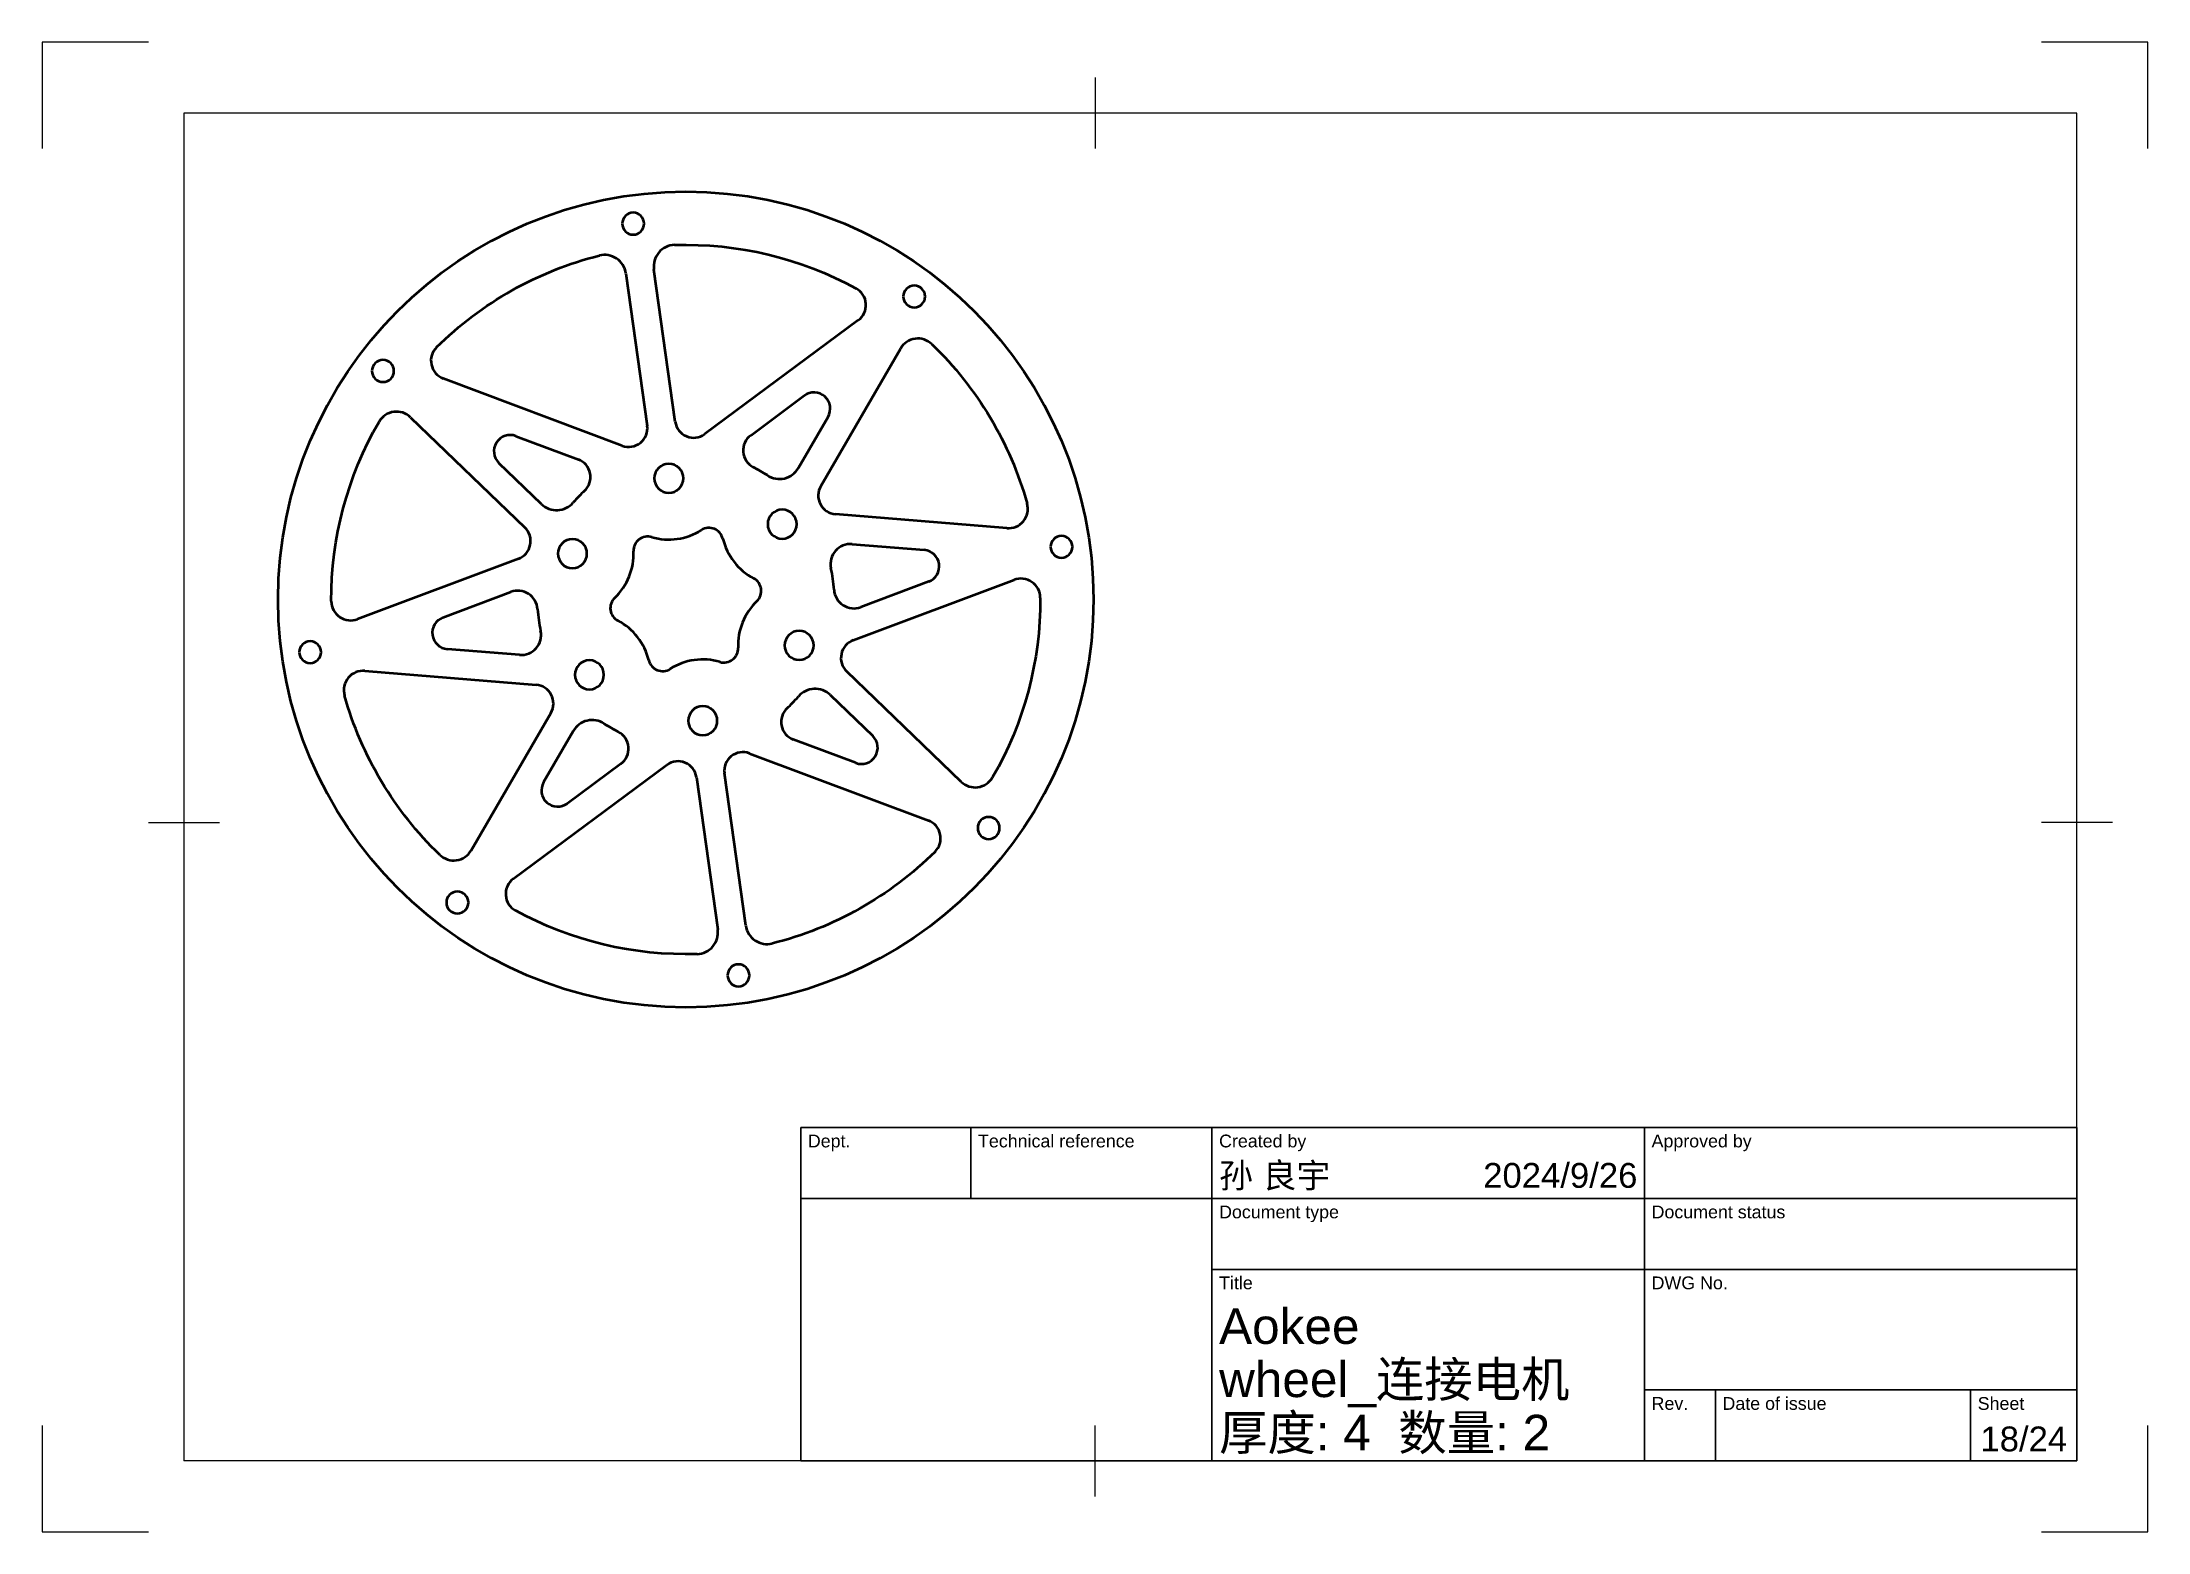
# Model space of a CAD drawing. Header units: millimetres. Extents: x 0 to 297, y 0 to 210.
import ezdxf
from ezdxf.enums import TextEntityAlignment as Align

# ---------------------------------------------------------------- set-up
doc = ezdxf.new("R2010")
doc.units = ezdxf.units.MM
doc.header["$LTSCALE"] = 0.75
for name, color, linetype, lineweight in [('BORDER', 7, 'Continuous', 25), ('TITLEBLOCK', 7, 'Continuous', 35), ('Visible', 7, 'Continuous', 50)]:
    doc.layers.add(name, color=color, linetype=linetype, lineweight=lineweight)
doc.styles.add('FusionTitle', font='arial.ttf')

# ---------------------------------------------------------------- blocks, each defined once
blk = doc.blocks.new('ISO_TITLEBLOCK')
at = {"layer": 'TITLEBLOCK'}
for p, q in [((0, 47), (-180, 47)), ((-180, 47), (-180, 0)), ((-156, 37), (-156, 47)), ((-122, 0), (-122, 47)), ((-61, 0), (-61, 47)), ((0, 0), (0, 47)), ((-180, 37), (0, 37)), ((-122, 27), (0, 27)), ((-61, 10), (0, 10)), ((-51, 0), (-51, 10)), ((-15, 0), (-15, 10)), ((-180, 0), (0, 0))]:
    blk.add_line(p, q, dxfattribs=at)
at = {"layer": 'TITLEBLOCK', "style": 'FusionTitle'}
for s, p in [('Dept.', (-179, 46)), ('Technical reference', (-155, 46)), ('Created by', (-121, 46)), ('Approved by', (-60, 46)), ('Document type', (-121, 36)), ('Document status', (-60, 36)), ('Title', (-121, 26)), ('DWG No.', (-60, 26)), ('Rev.', (-60, 9)), ('Date of issue', (-50, 9)), ('Sheet', (-14, 9))]:
    blk.add_text(s, height=1.8, dxfattribs=at).set_placement(p, align=Align.TOP_LEFT)
for tag, height, p in [('DEPT', 3.5, (-179, 42)), ('TECHNICAL_REFERENCE', 3.5, (-155, 42)), ('CREATED_BY', 3.5, (-121, 42)), ('APPROVED_BY', 3.5, (-60, 42)), ('DOCUMENT_TYPE', 3.5, (-121, 32)), ('DOCUMENT_STATUS', 3.5, (-60, 32)), ('TITLE_1', 5, (-121, 21.5)), ('TITLE_2', 5, (-121, 14)), ('TITLE_3', 5, (-121, 6.5)), ('DATE_OF_ISSUE', 3.5, (-50, 5))]:
    blk.add_attdef(tag, text='', height=height, dxfattribs=at).set_placement(p, align=Align.TOP_LEFT)
for tag, p in [('CREATED_DATE', (-62, 42)), ('APPROVED_DATE', (-0.99, 42))]:
    blk.add_attdef(tag, text='', height=3.5, dxfattribs=at).set_placement(p, align=Align.TOP_RIGHT)
for tag, height, p in [('DRAWING_NUMBER', 5, (-30.5, 19.75)), ('REV', 3.5, (-56, 4.85)), ('SHEET', 3.5, (-7.5, 4.85))]:
    blk.add_attdef(tag, text='', height=height, dxfattribs=at).set_placement(p, align=Align.TOP_CENTER)
blk = doc.blocks.new('ISO_A4(L)_SHEET')
at = {"layer": 'BORDER'}
for p, q in [((148.5, 205), (148.5, 195)), ((287, 200), (20, 200)), ((20, 200), (20, 10)), ((287, 10), (287, 200)), ((15, 100), (25, 100)), ((292, 100), (282, 100)), ((148.5, 5), (148.5, 15)), ((287, 10), (20, 10))]:
    blk.add_line(p, q, dxfattribs=at)
at = {"layer": 'Defpoints'}
for p, q in [((0, 210), (0, 195)), ((15, 210), (0, 210)), ((297, 210), (282, 210)), ((297, 195), (297, 210)), ((0, 15), (0, 0)), ((297, 0), (297, 15)), ((0, 0), (15, 0)), ((282, 0), (297, 0))]:
    blk.add_line(p, q, dxfattribs=at)

msp = doc.modelspace()

# ---------------------------------------------------------------- linework, layer by layer
at = {"layer": 'Visible', "extrusion": (0, 1, 0)}
for p, q in [((82.325726, 177.406299), (85.335654, 155.928462)), ((89.296944, 156.483602), (86.287016, 177.961439)), ((115.115999, 170.792066), (93.446878, 154.743473)), ((109.8205, 147.428754), (121.048787, 166.789149)), ((81.823918, 153.114619), (56.578051, 162.588495)), ((99.936887, 154.572526), (107.489281, 160.165984)), ((51.974145, 157.108954), (68.091744, 141.580841)), ((66.831903, 154.468215), (75.630911, 151.166261)), ((110.844246, 157.166949), (106.670492, 149.970345)), ((70.421765, 144.890409), (64.430566, 150.662485)), ((136.06287, 141.485495), (111.907335, 143.441886)), ((67.181224, 137.17392), (44.494001, 128.652934)), ((114.227493, 139.240875), (124.422449, 138.415171)), ((114.395742, 125.685447), (137.082965, 134.206433)), ((125.046981, 133.958719), (115.471732, 130.362397)), ((56.529985, 128.900647), (66.105234, 132.496969)), ((67.349473, 123.618492), (57.154517, 124.444196)), ((45.514096, 121.373872), (69.669631, 119.417481)), ((129.602821, 105.750413), (113.485222, 121.278526)), ((111.155201, 117.968958), (117.1464, 112.196882)), ((71.756466, 115.430613), (60.52818, 96.070218)), ((70.73272, 105.692418), (74.906474, 112.889022)), ((114.745063, 108.391152), (105.946055, 111.693106)), ((66.460967, 92.067301), (88.130088, 108.115894)), ((81.640079, 108.28684), (74.087685, 102.693383)), ((99.25124, 85.453067), (96.241312, 106.930905)), ((99.753048, 109.744748), (124.998915, 100.270872)), ((92.280022, 106.375765), (95.28995, 84.897928))]:
    msp.add_line(p, q, dxfattribs=at)
at = {"layer": 'Visible'}
msp.add_circle((90.788483, 131.429683), 57.5, dxfattribs=at)
at = {"layer": 'Visible', "extrusion": (-2e-16, 0, -1)}
for centre, radius in [((-83.363492, 184.41194), 1.55), ((-123.002334, 174.144058), 1.55), ((-48.074109, 163.643535), 1.55), ((-88.394444, 148.512747), 2.05), ((-104.385831, 142.044514), 2.05), ((-74.797096, 137.897917), 2.05), ((-143.77074, 138.854674), 1.55), ((-37.806226, 124.004693), 1.55), ((-106.77987, 124.96145), 2.05), ((-77.191135, 120.814853), 2.05), ((-93.182522, 114.346619), 2.05), ((-133.502857, 99.215832), 1.55), ((-58.574632, 88.715309), 1.55), ((-98.213474, 78.447427), 1.55)]:
    msp.add_circle(centre, radius, dxfattribs=at)
at = {"layer": 'Visible'}
for centre, radius, start, end in [((89.2821, 178.381173), 3.024351, 91.837637, 187.977538), ((79.330643, 176.986565), 3.024351, 7.977538, 104.117439), ((113.526117, 172.938756), 2.671329, 306.524403, 61.287172), ((57.516597, 165.089521), 2.671329, 134.667905, 249.430673), ((123.521062, 165.355324), 2.857972, 46.025381, 149.887912), ((108.856726, 158.319634), 2.297589, 329.887912, 126.524403), ((49.991242, 155.050775), 2.857972, 46.067165, 149.929696), ((66.024667, 152.317102), 2.297589, 69.430673, 226.067165), ((82.743534, 155.5652), 2.617449, 249.430673, 7.977538), ((91.889063, 156.846864), 2.617449, 187.977538, 306.524403), ((101.512165, 152.445555), 2.646793, 126.524403, 242.96633), ((74.700985, 148.688207), 2.646793, 312.988747, 69.430673), ((90.788483, 131.429683), 20.94694, 56.692858, 62.96633), ((103.991576, 151.524013), 3.096849, 236.692858, 329.887912), ((90.788483, 131.429683), 20.94694, 132.988747, 139.262219), ((112.122126, 146.0939), 2.660698, 149.887912, 265.36964), ((72.570404, 147.120616), 3.096849, 226.067165, 319.262219), ((136.284161, 144.217772), 2.741224, 265.36964, 15.699802), ((66.245713, 139.66473), 2.660698, 290.585437, 46.067165), ((85.413932, 138.314357), 2, 73.70883, 182.246246), ((88.394444, 148.512747), 8.625, 253.70883, 302.246246), ((94.063509, 139.526518), 2, 13.70883, 122.246246), ((104.385831, 142.044514), 8.625, 193.70883, 242.246246), ((74.797096, 137.897917), 8.625, 313.70883, 2.246246), ((114.001287, 136.447918), 2.802102, 85.36964, 192.198701), ((124.236325, 136.1171), 2.305596, 290.585437, 85.36964), ((99.438061, 132.641845), 2, 313.70883, 62.246246), ((90.788483, 131.429683), 20.94694, 3.756376, 12.198701), ((138.04679, 131.640239), 2.741224, 0.255275, 110.585437), ((43.530176, 131.219128), 2.741224, 180.255275, 290.585437), ((67.090463, 129.873785), 2.802102, 3.756376, 110.585437), ((82.138905, 130.217522), 2, 133.70883, 242.246246), ((106.77987, 124.96145), 8.625, 133.70883, 182.246246), ((114.486503, 132.985582), 2.802102, 183.756376, 290.585437), ((57.340641, 126.742266), 2.305596, 110.585437, 265.36964), ((90.788483, 131.429683), 20.94694, 183.756376, 192.198701), ((77.191135, 120.814853), 8.625, 13.70883, 62.246246), ((67.575679, 126.411448), 2.802102, 265.36964, 12.198701), ((115.331253, 123.194637), 2.660698, 110.585437, 226.067165), ((87.513457, 123.332849), 2, 193.70883, 302.246246), ((93.182522, 114.346619), 8.625, 73.70883, 122.246246), ((96.163034, 124.54501), 2, 253.70883, 2.246246), ((45.292805, 118.641595), 2.741224, 85.36964, 195.699802), ((69.45484, 116.765467), 2.660698, 329.887912, 85.36964), ((109.006562, 115.738751), 3.096849, 46.067165, 139.262219), ((106.875981, 114.17116), 2.646793, 132.988747, 249.430673), ((90.788483, 131.429683), 20.94694, 312.988747, 319.262219), ((77.58539, 111.335354), 3.096849, 56.692858, 149.887912), ((90.788483, 131.429683), 20.94694, 236.692858, 242.96633), ((80.064801, 110.413812), 2.646793, 306.524403, 62.96633), ((98.833432, 107.294167), 2.617449, 69.430673, 187.977538), ((115.552299, 110.542264), 2.297589, 249.430673, 46.067165), ((89.687903, 106.012503), 2.617449, 7.977538, 126.524403), ((72.72024, 104.539733), 2.297589, 149.887912, 306.524403), ((131.585724, 107.808592), 2.857972, 226.067165, 329.929696), ((124.060369, 97.769846), 2.671329, 314.667905, 69.430673), ((58.055904, 97.504043), 2.857972, 226.025381, 329.887912), ((68.050849, 89.920611), 2.671329, 126.524403, 241.287172), ((92.294866, 84.478194), 3.024351, 271.837637, 7.977538), ((102.246323, 85.872802), 3.024351, 187.977538, 284.117439)]:
    msp.add_arc(centre, radius, start, end, dxfattribs=at)
at = {"layer": 'Visible', "extrusion": (-2e-16, 0, -1)}
for start, end in [(88.162363, 118.712828), (45.332095, 75.882561), (133.974619, 164.300198), (359.744725, 30.070304), (179.744725, 210.070304), (313.974619, 344.300198), (225.332095, 255.882561), (268.162363, 298.712828)]:
    msp.add_arc((-90.788483, 131.429683), 50, start, end, dxfattribs=at)

# ---------------------------------------------------------------- block references
at = {"layer": 'BORDER'}
msp.add_blockref('ISO_A4(L)_SHEET', (0, 0), dxfattribs=at)
at = {"layer": 'TITLEBLOCK'}
msp.add_blockref('ISO_TITLEBLOCK', (287, 10), dxfattribs=at).add_auto_attribs({'TITLE_3': '厚度: 4  数量: 2', 'CREATED_DATE': '2024/9/26', 'SHEET': '18/24', 'TITLE_2': 'wheel_连接电机 ', 'TITLE_1': 'Aokee', 'CREATED_BY': '孙 良宇'})

doc.saveas('drawing.dxf')
